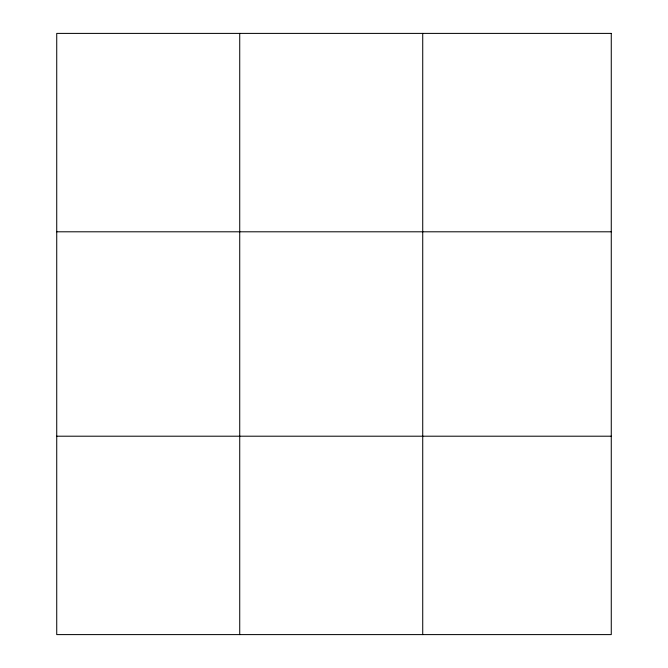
<?xml version="1.0" encoding="UTF-8"?>
<svg xmlns="http://www.w3.org/2000/svg" width="668" height="668" viewBox="0 0 668 668"><rect width="100%" height="100%" fill="white"/><g stroke="black" fill="none" stroke-linecap="round" stroke-linejoin="round"><path stroke-width="1" d="M239.728 634.6L239.728 33.4M422.727 634.6L422.727 33.4M56.73 231.796L611.27 231.796M56.73 436.204L611.27 436.204M611.27 33.4L611.27 634.6L56.73 634.6L56.73 33.4L611.27 33.4"/></g></svg>
